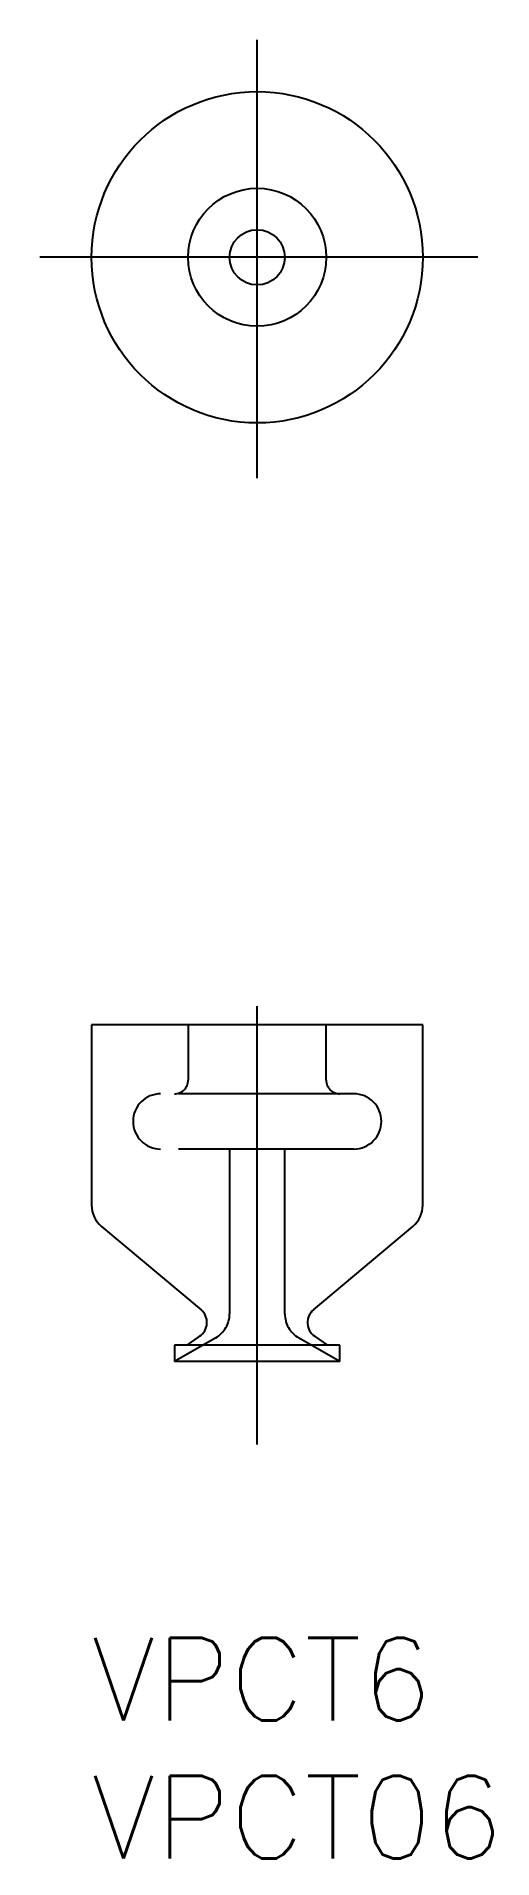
# Model space of a CAD drawing. Extents: x -2 to 14.5, y -8 to 58.
import ezdxf

# ---------------------------------------------------------------- set-up
doc = ezdxf.new("R2010")
doc.units = 0
doc.header["$LTSCALE"] = 0.5
doc.linetypes.add('CENTER', pattern=[50.8, 31.75, -6.35, 6.35, -6.35])
doc.linetypes.add('DASHED', pattern=[19.05, 12.7, -6.35])
for name, color, linetype in [('MSM_CENTER', 1, 'CENTER'), ('MSM_CONTINUOUS', 7, 'CONTINUOUS'), ('MSM_DASHED', 4, 'DASHED'), ('MSM_PART_NUMBER', 7, 'CONTINUOUS')]:
    doc.layers.add(name, color=color, linetype=linetype)
doc.styles.get("Standard").update_dxf_attribs({"font": 'txt.shx', "height": 3, "bigfont": 'bigfont.shx'})

msp = doc.modelspace()

# ---------------------------------------------------------------- linework, layer by layer
at = {"layer": 'MSM_CENTER'}
for p, q in [((6, 42), (6, 58)), ((14, 50), (-2, 50)), ((6, 7), (6, 25.2))]:
    msp.add_line(p, q, dxfattribs=at)
at = {"layer": 'MSM_CONTINUOUS'}
for p, q in [((0, 22.2), (0, 15.666)), ((12, 22.2), (0, 22.2)), ((12, 15.666), (12, 22.2)), ((0.357, 14.9), (3.964, 11.874)), ((8.036, 11.874), (11.643, 14.9)), ((3, 10.6), (3, 10)), ((9, 10.6), (3, 10.6)), ((3.914, 10.917), (3.445, 10.6)), ((8.555, 10.6), (8.086, 10.917)), ((9, 10), (9, 10.6)), ((9, 10), (3, 10))]:
    msp.add_line(p, q, dxfattribs=at)
for radius in [6, 2.5, 1]:
    msp.add_circle((6, 50), radius, dxfattribs=at)
for centre, radius, start, end in [((1, 15.666), 1, 180, 230), ((11, 15.666), 1, 310, 0), ((3.579, 11.414), 0.6, 304, 50), ((8.421, 11.414), 0.6, 130, 236)]:
    msp.add_arc(centre, radius, start, end, dxfattribs=at)
at = {"layer": 'MSM_DASHED'}
for p, q in [((3.5, 22.2), (3.5, 20.2)), ((8.5, 20.2), (8.5, 22.2)), ((9.5, 19.7), (2.5, 19.7)), ((9.5, 17.7), (2.5, 17.7)), ((5, 17.7), (5, 11.732)), ((7, 11.732), (7, 17.7)), ((4.5, 10.866), (3, 10)), ((9, 10), (7.5, 10.866))]:
    msp.add_line(p, q, dxfattribs=at)
for centre, radius, start, end in [((3, 20.2), 0.5, 270, 0), ((9, 20.2), 0.5, 180, 270), ((2.5, 18.7), 1, 90.00472, 269.99528), ((9.5, 18.7), 1, 270.00472, 89.99528), ((4, 11.732), 1, 299.99998, 0), ((8, 11.732), 1, 180, 240.00002)]:
    msp.add_arc(centre, radius, start, end, dxfattribs=at)

# ---------------------------------------------------------------- texts
at = {"layer": 'MSM_PART_NUMBER'}
for s, p in [('VPCT6', (0, -3)), ('VPCT06', (0, -8))]:
    msp.add_text(s, height=3, dxfattribs=at).set_placement(p)

doc.saveas('drawing.dxf')
